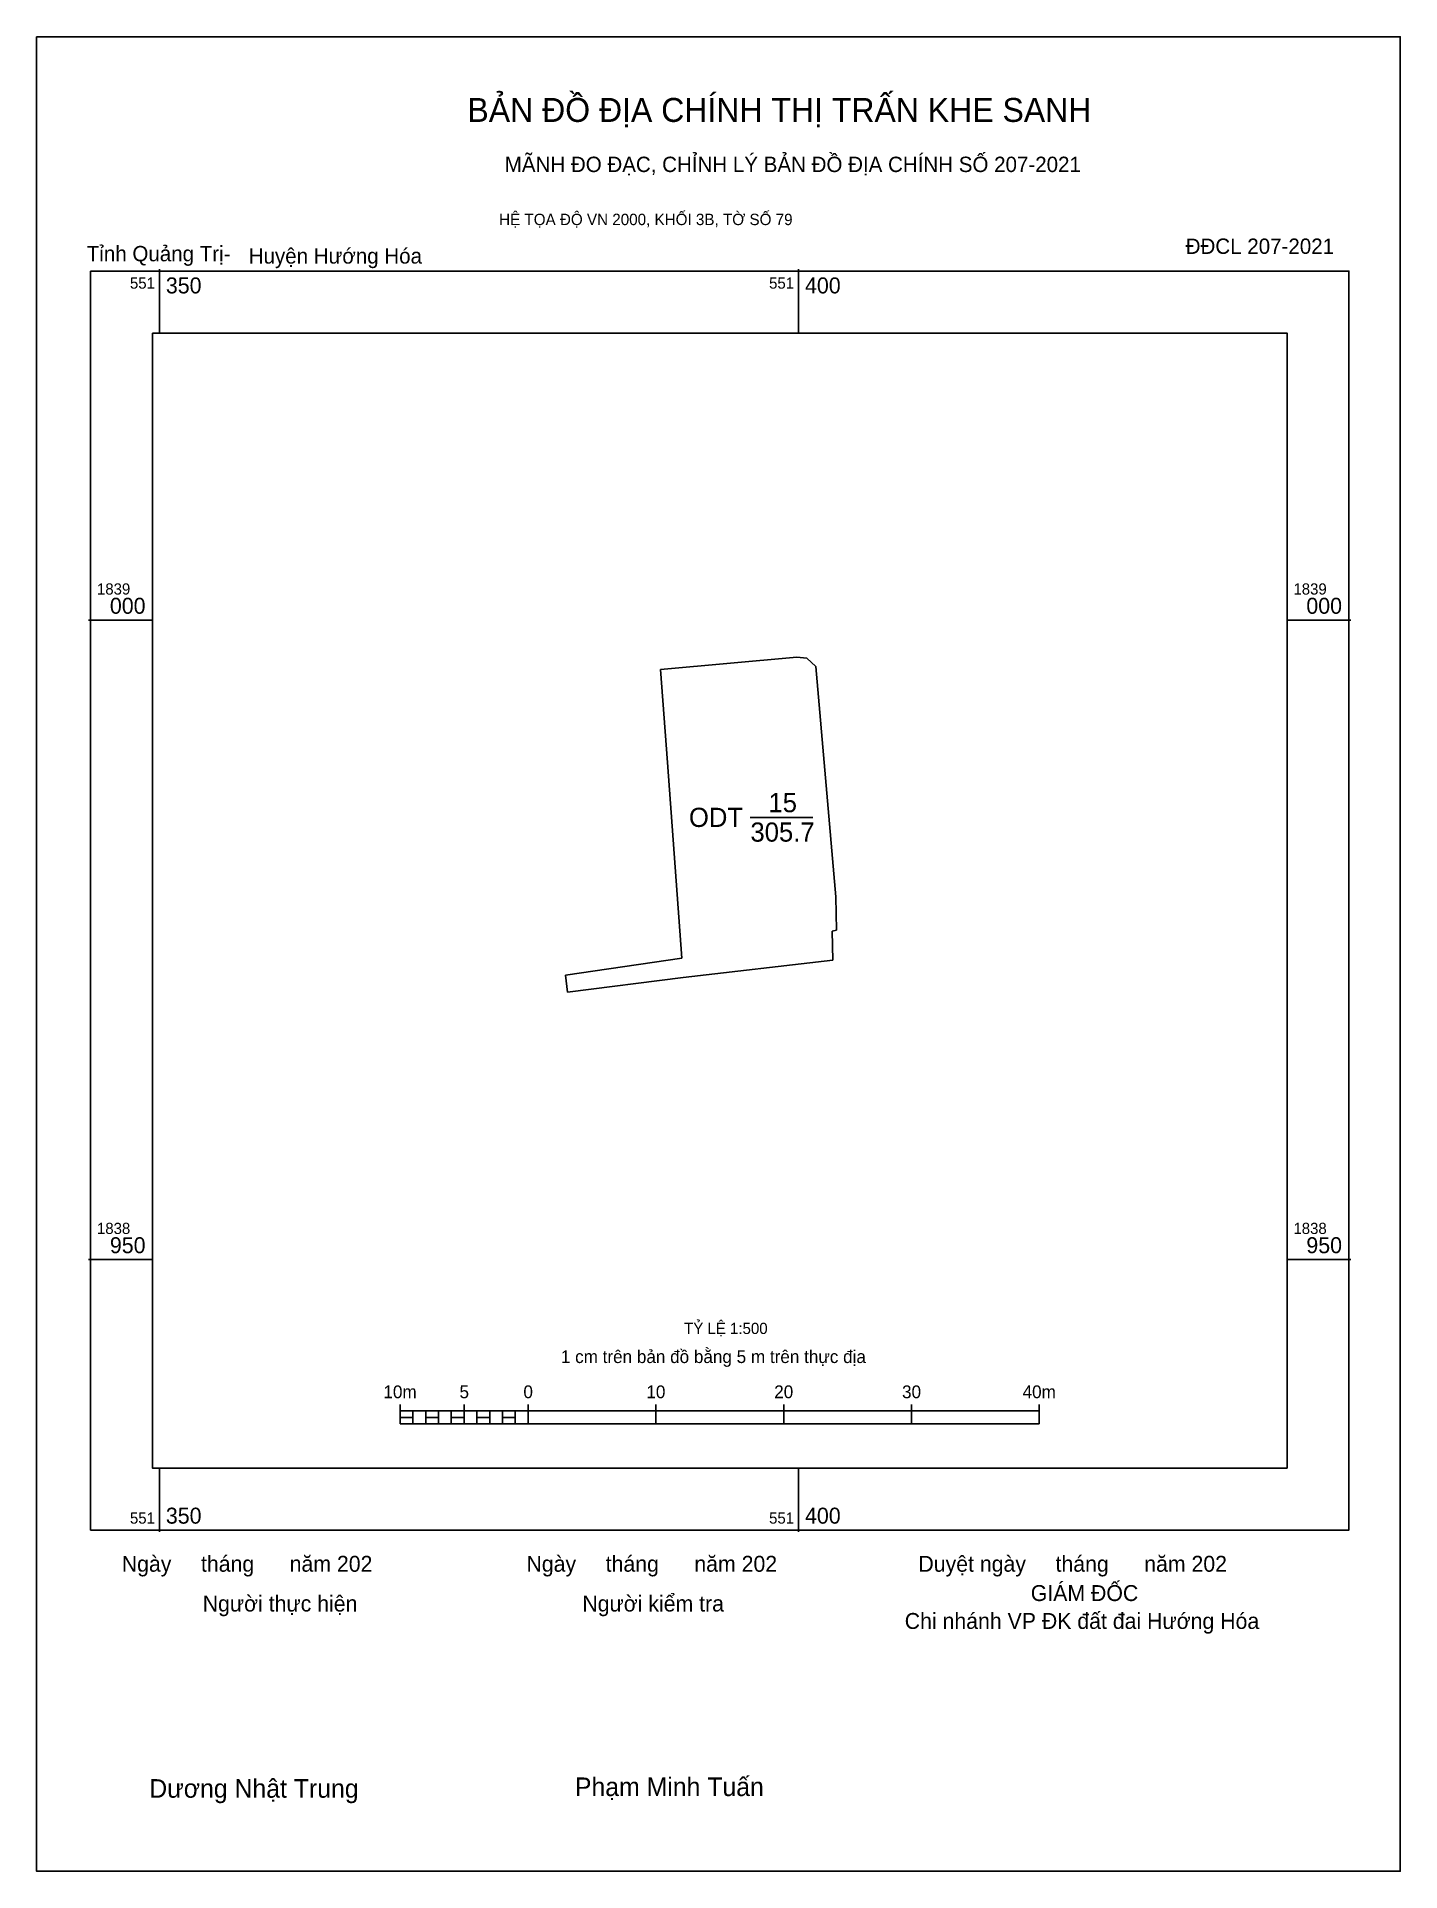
# Model space of a CAD drawing. Extents: x 551340 to 551447, y 1838902 to 1839046.
import ezdxf

# ---------------------------------------------------------------- set-up
doc = ezdxf.new("R2010")
doc.units = 0
for name, color, linetype in [('Level 10', 7, 'Continuous'), ('Level 13', 7, 'Continuous'), ('Level 15', 7, 'Continuous'), ('Level 27', 7, 'Continuous'), ('Level 6', 7, 'Continuous'), ('Level 62', 7, 'Continuous'), ('Level 63', 7, 'Continuous'), ('Level 9', 7, 'Continuous')]:
    doc.layers.add(name, color=color, linetype=linetype)

msp = doc.modelspace()

# ---------------------------------------------------------------- linework, layer by layer
at = {"layer": 'Level 10'}
for p, q in [((551389.2, 1838996.14), (551399.85, 1838997.1)), ((551389.74, 1838988.88), (551389.2, 1838996.14)), ((551399.85, 1838997.1), (551400.63, 1838997.04)), ((551400.63, 1838997.04), (551401.35, 1838996.37)), ((551401.35, 1838996.37), (551402.92, 1838978.37)), ((551390.87, 1838973.57), (551389.74, 1838988.88)), ((551402.92, 1838978.37), (551402.96, 1838975.75)), ((551402.96, 1838975.75), (551402.62, 1838975.69)), ((551402.62, 1838975.69), (551402.67, 1838973.41)), ((551381.77, 1838972.25), (551390.87, 1838973.57)), ((551402.67, 1838973.41), (551390.98, 1838972.06)), ((551381.77, 1838972.25), (551381.91, 1838970.9))]:
    msp.add_line(p, q, dxfattribs=at)
at = {"layer": 'Level 13'}
for p, q in [((551396.22, 1838984.58), (551401.12, 1838984.58)), ((551396.3, 1838984.51), (551396.3, 1838984.51))]:
    msp.add_line(p, q, dxfattribs=at)
at = {"layer": 'Level 15'}
msp.add_lwpolyline([(551340.39, 1839045.62), (551447.07, 1839045.62), (551447.07, 1838902.17), (551340.39, 1838902.17)], close=True, dxfattribs=at)
at = {"layer": 'Level 27'}
for p, q in [((551389.2, 1838996.14), (551389.2, 1838996.14)), ((551402.67, 1838973.41), (551402.68, 1838973.41)), ((551390.98, 1838972.06), (551381.91, 1838970.9)), ((551390.98, 1838972.06), (551390.98, 1838972.06))]:
    msp.add_line(p, q, dxfattribs=at)
at = {"layer": 'Level 62'}
msp.add_lwpolyline([(551349.45, 1839022.45), (551438.21, 1839022.45), (551438.21, 1838933.7), (551349.45, 1838933.7)], close=True, dxfattribs=at)
at = {"layer": 'Level 63'}
for p, q in [((551350, 1839027.45), (551350, 1839022.45)), ((551400, 1839027.45), (551400, 1839022.45)), ((551344.45, 1839000), (551349.45, 1839000)), ((551438.21, 1839000), (551443.21, 1839000)), ((551344.45, 1838950), (551349.45, 1838950)), ((551438.21, 1838950), (551443.21, 1838950)), ((551368.83, 1838938.66), (551368.83, 1838937.16)), ((551373.83, 1838938.66), (551373.83, 1838937.16)), ((551378.83, 1838938.66), (551378.83, 1838937.16)), ((551388.83, 1838938.66), (551388.83, 1838937.16)), ((551398.83, 1838938.66), (551398.83, 1838937.16)), ((551408.83, 1838938.66), (551408.83, 1838937.16)), ((551418.83, 1838938.66), (551418.83, 1838937.16)), ((551368.83, 1838938.16), (551418.83, 1838938.16)), ((551368.83, 1838937.16), (551418.83, 1838937.16)), ((551369.83, 1838938.16), (551369.83, 1838937.16)), ((551370.83, 1838938.16), (551370.83, 1838937.16)), ((551371.83, 1838938.16), (551371.83, 1838937.16)), ((551372.83, 1838938.16), (551372.83, 1838937.16)), ((551373.83, 1838938.16), (551373.83, 1838937.16)), ((551374.83, 1838938.16), (551374.83, 1838937.16)), ((551375.83, 1838938.16), (551375.83, 1838937.16)), ((551376.83, 1838938.16), (551376.83, 1838937.16)), ((551377.83, 1838938.16), (551377.83, 1838937.16)), ((551378.83, 1838938.16), (551378.83, 1838937.16)), ((551350, 1838933.7), (551350, 1838928.7)), ((551400, 1838933.7), (551400, 1838928.7))]:
    msp.add_line(p, q, dxfattribs=at)
for points in [[(551344.61, 1839027.3), (551443.05, 1839027.3), (551443.05, 1838928.85), (551344.61, 1838928.85)], [(551368.83, 1838937.66), (551369.83, 1838937.66), (551369.83, 1838937.16), (551368.83, 1838937.16)], [(551368.83, 1838937.66), (551369.83, 1838937.66), (551369.83, 1838937.16), (551368.83, 1838937.16)], [(551370.83, 1838937.66), (551371.83, 1838937.66), (551371.83, 1838937.16), (551370.83, 1838937.16)], [(551372.83, 1838937.66), (551373.83, 1838937.66), (551373.83, 1838937.16), (551372.83, 1838937.16)], [(551374.83, 1838937.66), (551375.83, 1838937.66), (551375.83, 1838937.16), (551374.83, 1838937.16)], [(551376.83, 1838937.66), (551377.83, 1838937.66), (551377.83, 1838937.16), (551376.83, 1838937.16)]]:
    msp.add_lwpolyline(points, close=True, dxfattribs=at)

# ---------------------------------------------------------------- texts
at = {"layer": 'Level 13'}
for s, p in [('15', (551397.64, 1838984.98)), ('ODT', (551391.42, 1838983.83)), ('305.7', (551396.23, 1838982.68))]:
    msp.add_text(s, height=1.5, dxfattribs=at).set_placement(p)
at = {"layer": 'Level 6'}
msp.add_text('TỶ LỆ 1:500', height=0.879, dxfattribs=at).set_placement((551391.04, 1838944.18))
at = {"layer": 'Level 63'}
for s, height, p in [('BẢN ĐỒ ĐỊA CHÍNH THỊ TRẤN KHE SANH', 1.8718, (551374.09, 1839038.96)), ('MÃNH ĐO ĐẠC, CHỈNH LÝ BẢN ĐỒ ĐỊA CHÍNH SỐ 207-2021', 1.2011, (551377.01, 1839035.04)), ('HỆ TỌA ĐỘ VN 2000, KHỐI 3B, TỜ SỐ 79', 0.8891, (551376.57, 1839030.89)), ('551', 0.875, (551347.69, 1839025.92)), ('350', 1.25, (551350.5, 1839025.55)), ('551', 0.875, (551397.69, 1839025.92)), ('400', 1.25, (551400.5, 1839025.55)), ('1839', 0.875, (551345.11, 1839002)), ('1839', 0.875, (551438.71, 1839002)), ('000', 1.25, (551346.12, 1839000.5)), ('000', 1.25, (551439.72, 1839000.5)), ('1838', 0.875, (551345.11, 1838952)), ('1838', 0.875, (551438.71, 1838952)), ('950', 1.25, (551346.12, 1838950.5)), ('950', 1.25, (551439.72, 1838950.5)), ('1 cm trên bản đồ bằng 5 m trên thực địa', 1, (551381.4, 1838941.91)), ('10m', 1, (551367.52, 1838939.16)), ('5', 1, (551373.47, 1838939.16)), ('0', 1, (551378.47, 1838939.16)), ('10', 1, (551388.09, 1838939.16)), ('20', 1, (551398.09, 1838939.16)), ('30', 1, (551408.09, 1838939.16)), ('40m', 1, (551417.52, 1838939.16)), ('551', 0.875, (551347.69, 1838929.35)), ('350', 1.25, (551350.5, 1838929.35)), ('551', 0.875, (551397.69, 1838929.35)), ('400', 1.25, (551400.5, 1838929.35)), ('Ngày     tháng      năm 202', 1.2442, (551347.05, 1838925.59)), ('Ngày     tháng      năm 202', 1.2442, (551378.71, 1838925.59)), ('Duyệt ngày     tháng      năm 202', 1.2442, (551409.37, 1838925.59)), ('GIÁM ĐỐC', 1.244, (551418.16, 1838923.3)), ('Người thực hiện', 1.2442, (551353.38, 1838922.48)), ('Người kiểm tra', 1.2442, (551383.08, 1838922.48)), ('Chi nhánh VP ĐK đất đai Hướng Hóa', 1.2442, (551408.3, 1838921.12)), ('Phạm Minh Tuấn', 1.4512, (551382.5, 1838908.05)), ('Dương Nhật Trung', 1.4512, (551349.2, 1838907.92))]:
    msp.add_text(s, height=height, dxfattribs=at).set_placement(p)
at = {"layer": 'Level 9'}
for s, p in [('Tỉnh Quảng Trị-', (551344.31, 1839028.06)), ('Huyện Hướng Hóa', (551356.98, 1839027.88)), ('ĐĐCL 207-2021', (551430.28, 1839028.64))]:
    msp.add_text(s, height=1.2011, dxfattribs=at).set_placement(p)

doc.saveas('drawing.dxf')
